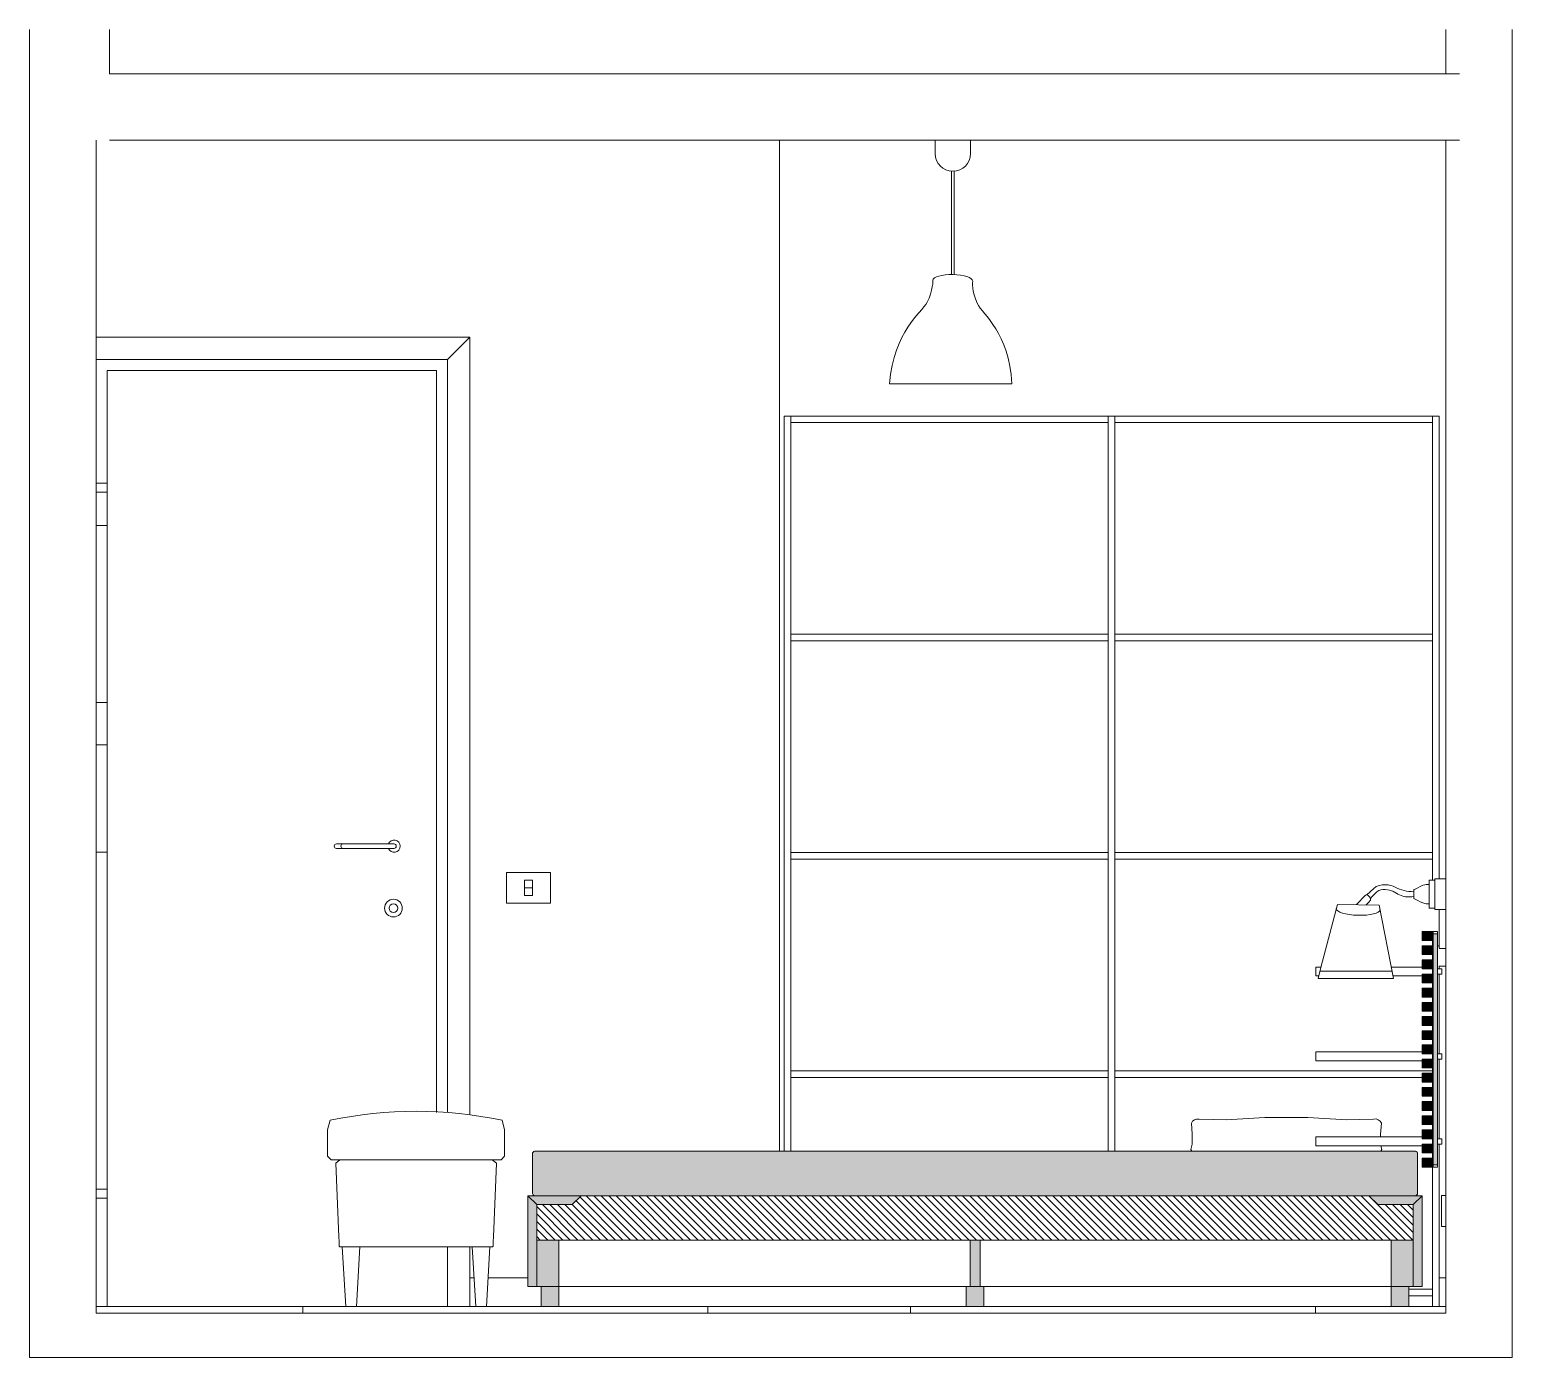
# Model space of a CAD drawing. Header units: centimetres. Extents: x -16179 to 12840, y -10704 to 3856.
# Drawn here: x -2297.95 to -2264.45, y -5267.07 to -5237.07 of the extents above; entities that cross this region are included whole.
import ezdxf

# ---------------------------------------------------------------- set-up
doc = ezdxf.new("R2010")
doc.units = ezdxf.units.CM
doc.header["$MEASUREMENT"] = 0
for name, color, linetype, lineweight in [('0_Num_Penna__175', 175, 'Continuous', 18), ('0_Num_Penna__3', 3, 'Continuous', 18), ('0_Num_Penna__5', 5, 'Continuous', 18), ('0_Num_Penna__7', 7, 'Continuous', 18), ('A-FURN_Num_Penna__3', 3, 'Continuous', 18), ('A-FURN_Num_Penna__8', 8, 'Continuous', 18), ('A-WALL-FULL-EXTR_Num_Penna__5', 5, 'Continuous', 18), ('A-WALL-FULL_Num_Penna__5', 5, 'Continuous', 18), ('particolari_Num_Penna__6', 6, 'Continuous', 18)]:
    doc.layers.add(name, color=color, linetype=linetype, lineweight=lineweight)

msp = doc.modelspace()

# ---------------------------------------------------------------- hatches: boundary and pattern name
at = {"layer": '0_Num_Penna__175', "linetype": 'Continuous', "lineweight": 18}
for points in [[(-2266.495, -5257.45), (-2266.495, -5257.65), (-2266.245, -5257.65), (-2266.245, -5257.45)], [(-2266.245, -5257.97), (-2266.245, -5257.77), (-2266.495, -5257.77), (-2266.495, -5257.97)], [(-2266.145, -5257.5), (-2266.245, -5257.5), (-2266.245, -5262.72), (-2266.145, -5262.72)], [(-2266.245, -5258.09), (-2266.495, -5258.09), (-2266.495, -5258.29), (-2266.245, -5258.29)], [(-2266.245, -5258.61), (-2266.245, -5258.41), (-2266.495, -5258.41), (-2266.495, -5258.61)], [(-2266.245, -5258.93), (-2266.245, -5258.73), (-2266.495, -5258.73), (-2266.495, -5258.93)], [(-2266.495, -5259.25), (-2266.245, -5259.25), (-2266.245, -5259.05), (-2266.495, -5259.05)], [(-2266.495, -5259.57), (-2266.245, -5259.57), (-2266.245, -5259.37), (-2266.495, -5259.37)], [(-2266.495, -5259.89), (-2266.245, -5259.89), (-2266.245, -5259.69), (-2266.495, -5259.69)], [(-2266.495, -5260.01), (-2266.495, -5260.21), (-2266.245, -5260.21), (-2266.245, -5260.01)], [(-2266.495, -5260.33), (-2266.495, -5260.53), (-2266.245, -5260.53), (-2266.245, -5260.33)], [(-2266.245, -5260.85), (-2266.245, -5260.65), (-2266.495, -5260.65), (-2266.495, -5260.85)], [(-2266.495, -5260.97), (-2266.495, -5261.17), (-2266.245, -5261.17), (-2266.245, -5260.97)], [(-2266.495, -5261.29), (-2266.495, -5261.49), (-2266.245, -5261.49), (-2266.245, -5261.29)], [(-2266.245, -5261.81), (-2266.245, -5261.61), (-2266.495, -5261.61), (-2266.495, -5261.81)], [(-2266.495, -5262.13), (-2266.245, -5262.13), (-2266.245, -5261.93), (-2266.495, -5261.93)], [(-2286.545, -5262.414, 0.402406), (-2286.595, -5262.467), (-2286.595, -5263.367, 0.275659), (-2286.545, -5263.42), (-2266.645, -5263.42, 0.275659), (-2266.595, -5263.367), (-2266.595, -5262.466, 0.426121), (-2266.65, -5262.414)], [(-2266.245, -5262.45), (-2266.245, -5262.25), (-2266.495, -5262.25), (-2266.495, -5262.45)], [(-2266.245, -5262.77), (-2266.245, -5262.57), (-2266.495, -5262.57), (-2266.495, -5262.77)], [(-2286.495, -5263.62), (-2286.695, -5263.42), (-2286.695, -5265.47), (-2286.495, -5265.47)], [(-2285.695, -5263.62), (-2285.495, -5263.42), (-2286.695, -5263.42), (-2286.495, -5263.62)], [(-2267.695, -5263.42), (-2267.495, -5263.62), (-2266.695, -5263.62), (-2266.495, -5263.42)], [(-2266.495, -5263.42), (-2266.695, -5263.62), (-2266.695, -5265.47), (-2266.495, -5265.47)], [(-2285.995, -5264.42), (-2286.495, -5264.42), (-2286.495, -5265.47), (-2285.995, -5265.47)], [(-2276.707, -5265.47), (-2276.482, -5265.47), (-2276.482, -5264.42), (-2276.707, -5264.42)], [(-2267.195, -5265.47), (-2266.695, -5265.47), (-2266.695, -5264.42), (-2267.195, -5264.42)], [(-2286.395, -5265.47), (-2286.395, -5265.92), (-2285.995, -5265.92), (-2285.995, -5265.47)], [(-2276.795, -5265.47), (-2276.795, -5265.92), (-2276.395, -5265.92), (-2276.395, -5265.47)], [(-2267.195, -5265.47), (-2267.195, -5265.92), (-2266.795, -5265.92), (-2266.795, -5265.47)]]:
    msp.add_hatch(color=175, dxfattribs=at).paths.add_polyline_path(points)

# ---------------------------------------------------------------- linework, layer by layer
at = {"layer": '0_Num_Penna__175', "color": 175, "linetype": 'Continuous', "lineweight": 18}
for p, q in [((-2284.55, -5264.42), (-2285.525, -5263.446)), ((-2284.38, -5264.42), (-2285.38, -5263.42)), ((-2284.21, -5264.42), (-2285.21, -5263.42)), ((-2284.04, -5264.42), (-2285.04, -5263.42)), ((-2283.87, -5264.42), (-2284.87, -5263.42)), ((-2283.7, -5264.42), (-2284.7, -5263.42)), ((-2283.53, -5264.42), (-2284.53, -5263.42)), ((-2283.36, -5264.42), (-2284.36, -5263.42)), ((-2283.19, -5264.42), (-2284.19, -5263.42)), ((-2283.02, -5264.42), (-2284.02, -5263.42)), ((-2282.85, -5264.42), (-2283.85, -5263.42)), ((-2282.68, -5264.42), (-2283.68, -5263.42)), ((-2282.51, -5264.42), (-2283.51, -5263.42)), ((-2282.34, -5264.42), (-2283.34, -5263.42)), ((-2282.17, -5264.42), (-2283.17, -5263.42)), ((-2282, -5264.42), (-2283, -5263.42)), ((-2281.83, -5264.42), (-2282.83, -5263.42)), ((-2281.66, -5264.42), (-2282.66, -5263.42)), ((-2281.49, -5264.42), (-2282.49, -5263.42)), ((-2281.32, -5264.42), (-2282.32, -5263.42)), ((-2281.15, -5264.42), (-2282.15, -5263.42)), ((-2280.98, -5264.42), (-2281.98, -5263.42)), ((-2280.81, -5264.42), (-2281.81, -5263.42)), ((-2280.64, -5264.42), (-2281.64, -5263.42)), ((-2280.47, -5264.42), (-2281.47, -5263.42)), ((-2280.3, -5264.42), (-2281.3, -5263.42)), ((-2280.13, -5264.42), (-2281.13, -5263.42)), ((-2279.96, -5264.42), (-2280.96, -5263.42)), ((-2279.79, -5264.42), (-2280.79, -5263.42)), ((-2279.62, -5264.42), (-2280.62, -5263.42)), ((-2279.45, -5264.42), (-2280.45, -5263.42)), ((-2279.28, -5264.42), (-2280.28, -5263.42)), ((-2279.11, -5264.42), (-2280.11, -5263.42)), ((-2278.94, -5264.42), (-2279.94, -5263.42)), ((-2278.77, -5264.42), (-2279.77, -5263.42)), ((-2278.6, -5264.42), (-2279.6, -5263.42)), ((-2278.43, -5264.42), (-2279.43, -5263.42)), ((-2278.26, -5264.42), (-2279.26, -5263.42)), ((-2278.09, -5264.42), (-2279.09, -5263.42)), ((-2277.92, -5264.42), (-2278.92, -5263.42)), ((-2277.75, -5264.42), (-2278.75, -5263.42)), ((-2277.58, -5264.42), (-2278.58, -5263.42)), ((-2277.41, -5264.42), (-2278.41, -5263.42)), ((-2277.24, -5264.42), (-2278.24, -5263.42)), ((-2277.07, -5264.42), (-2278.07, -5263.42)), ((-2276.9, -5264.42), (-2277.9, -5263.42)), ((-2276.73, -5264.42), (-2277.73, -5263.42)), ((-2276.56, -5264.42), (-2277.56, -5263.42)), ((-2276.39, -5264.42), (-2277.39, -5263.42)), ((-2276.22, -5264.42), (-2277.22, -5263.42)), ((-2276.05, -5264.42), (-2277.05, -5263.42)), ((-2275.88, -5264.42), (-2276.88, -5263.42)), ((-2275.71, -5264.42), (-2276.71, -5263.42)), ((-2275.54, -5264.42), (-2276.54, -5263.42)), ((-2275.37, -5264.42), (-2276.37, -5263.42)), ((-2275.2, -5264.42), (-2276.2, -5263.42)), ((-2275.03, -5264.42), (-2276.03, -5263.42)), ((-2274.86, -5264.42), (-2275.86, -5263.42)), ((-2274.69, -5264.42), (-2275.69, -5263.42)), ((-2274.52, -5264.42), (-2275.52, -5263.42)), ((-2274.35, -5264.42), (-2275.35, -5263.42)), ((-2274.18, -5264.42), (-2275.18, -5263.42)), ((-2274.01, -5264.42), (-2275.01, -5263.42)), ((-2273.84, -5264.42), (-2274.84, -5263.42)), ((-2273.67, -5264.42), (-2274.67, -5263.42)), ((-2273.5, -5264.42), (-2274.5, -5263.42)), ((-2273.33, -5264.42), (-2274.33, -5263.42)), ((-2273.16, -5264.42), (-2274.16, -5263.42)), ((-2272.99, -5264.42), (-2273.99, -5263.42)), ((-2272.82, -5264.42), (-2273.82, -5263.42)), ((-2272.65, -5264.42), (-2273.65, -5263.42)), ((-2272.48, -5264.42), (-2273.48, -5263.42)), ((-2272.31, -5264.42), (-2273.31, -5263.42)), ((-2272.14, -5264.42), (-2273.14, -5263.42)), ((-2271.97, -5264.42), (-2272.97, -5263.42)), ((-2271.8, -5264.42), (-2272.8, -5263.42)), ((-2271.63, -5264.42), (-2272.63, -5263.42)), ((-2271.46, -5264.42), (-2272.46, -5263.42)), ((-2271.29, -5264.42), (-2272.29, -5263.42)), ((-2271.12, -5264.42), (-2272.12, -5263.42)), ((-2270.95, -5264.42), (-2271.95, -5263.42)), ((-2270.78, -5264.42), (-2271.78, -5263.42)), ((-2270.61, -5264.42), (-2271.61, -5263.42)), ((-2270.44, -5264.42), (-2271.44, -5263.42)), ((-2270.27, -5264.42), (-2271.27, -5263.42)), ((-2270.1, -5264.42), (-2271.1, -5263.42)), ((-2269.93, -5264.42), (-2270.93, -5263.42)), ((-2269.76, -5264.42), (-2270.76, -5263.42)), ((-2269.59, -5264.42), (-2270.59, -5263.42)), ((-2269.42, -5264.42), (-2270.42, -5263.42)), ((-2269.25, -5264.42), (-2270.25, -5263.42)), ((-2269.08, -5264.42), (-2270.08, -5263.42)), ((-2268.91, -5264.42), (-2269.91, -5263.42)), ((-2268.74, -5264.42), (-2269.74, -5263.42)), ((-2268.57, -5264.42), (-2269.57, -5263.42)), ((-2268.4, -5264.42), (-2269.4, -5263.42)), ((-2268.23, -5264.42), (-2269.23, -5263.42)), ((-2268.06, -5264.42), (-2269.06, -5263.42)), ((-2267.89, -5264.42), (-2268.89, -5263.42)), ((-2267.72, -5264.42), (-2268.72, -5263.42)), ((-2267.55, -5264.42), (-2268.55, -5263.42)), ((-2267.38, -5264.42), (-2268.38, -5263.42)), ((-2267.21, -5264.42), (-2268.21, -5263.42)), ((-2267.04, -5264.42), (-2268.04, -5263.42)), ((-2266.87, -5264.42), (-2267.87, -5263.42)), ((-2266.7, -5264.42), (-2267.7, -5263.42)), ((-2285.74, -5264.42), (-2286.499, -5263.661)), ((-2285.91, -5264.42), (-2286.499, -5263.831)), ((-2285.57, -5264.42), (-2286.37, -5263.62)), ((-2285.4, -5264.42), (-2286.2, -5263.62)), ((-2285.23, -5264.42), (-2286.03, -5263.62)), ((-2285.06, -5264.42), (-2285.86, -5263.62)), ((-2284.89, -5264.42), (-2285.695, -5263.616)), ((-2284.72, -5264.42), (-2285.61, -5263.531)), ((-2266.699, -5264.251), (-2267.33, -5263.62)), ((-2266.699, -5264.081), (-2267.16, -5263.62)), ((-2266.699, -5263.911), (-2266.99, -5263.62)), ((-2266.699, -5263.741), (-2266.82, -5263.62)), ((-2286.08, -5264.42), (-2286.499, -5264.001)), ((-2286.25, -5264.42), (-2286.499, -5264.171)), ((-2286.42, -5264.42), (-2286.499, -5264.341))]:
    msp.add_line(p, q, dxfattribs=at)
at = {"layer": '0_Num_Penna__3', "color": 3, "linetype": 'Continuous', "lineweight": 18}
for p, q in [((-2288.01, -5265.27), (-2287.913, -5265.27)), ((-2287.596, -5265.27), (-2286.695, -5265.27)), ((-2266.11, -5265.27), (-2265.955, -5265.27)), ((-2296.455, -5265.92), (-2265.955, -5265.92))]:
    msp.add_line(p, q, dxfattribs=at)
at = {"layer": '0_Num_Penna__5', "color": 5, "linetype": 'Continuous', "lineweight": 18}
for p, q in [((-2297.955, -5267.07), (-2297.955, -5237.07)), ((-2265.955, -5238.07), (-2265.955, -5237.07)), ((-2296.455, -5267.07), (-2297.955, -5267.07)), ((-2296.455, -5267.07), (-2265.955, -5267.07)), ((-2265.955, -5267.07), (-2264.455, -5267.07))]:
    msp.add_line(p, q, dxfattribs=at)
at = {"layer": '0_Num_Penna__7', "color": 7, "linetype": 'Continuous', "lineweight": 18}
msp.add_line((-2281.01, -5239.57), (-2281.01, -5262.414), dxfattribs=at)
at = {"layer": 'A-FURN_Num_Penna__3', "color": 3, "linetype": 'Continuous', "lineweight": 18}
for p, q in [((-2288.01, -5244.02), (-2296.455, -5244.02)), ((-2288.01, -5261.588), (-2288.01, -5244.02)), ((-2296.455, -5244.52), (-2288.51, -5244.52)), ((-2288.51, -5244.52), (-2288.51, -5261.537)), ((-2296.205, -5250.22), (-2296.205, -5249.97)), ((-2296.205, -5253.97), (-2296.205, -5253.72)), ((-2288.51, -5265.92), (-2288.51, -5264.569)), ((-2288.01, -5265.92), (-2288.01, -5264.569))]:
    msp.add_line(p, q, dxfattribs=at)
at = {"layer": 'A-FURN_Num_Penna__3', "color": 3, "linetype": 'Continuous', "lineweight": 18, "flags": 128}
for points in [[(-2296.205, -5249.97), (-2296.205, -5244.77), (-2288.76, -5244.77), (-2288.76, -5261.537)], [(-2296.205, -5253.72), (-2296.205, -5250.22)], [(-2296.205, -5265.92), (-2296.205, -5253.97)]]:
    msp.add_lwpolyline(points, dxfattribs=at)
at = {"layer": 'A-FURN_Num_Penna__8', "color": 8, "linetype": 'Continuous', "lineweight": 18}
for p, q in [((-2277.495, -5239.57), (-2277.495, -5239.87)), ((-2276.695, -5239.57), (-2276.695, -5239.87)), ((-2277.124, -5242.601), (-2277.124, -5240.269)), ((-2277.066, -5242.602), (-2277.066, -5240.269)), ((-2288.51, -5244.52), (-2288.01, -5244.02)), ((-2278.526, -5245.075), (-2275.763, -5245.075)), ((-2280.91, -5245.8), (-2280.91, -5262.414)), ((-2280.91, -5245.8), (-2273.435, -5245.8)), ((-2280.76, -5250.643), (-2280.76, -5245.8)), ((-2280.76, -5245.95), (-2273.585, -5245.95)), ((-2273.585, -5245.8), (-2273.585, -5262.414)), ((-2273.435, -5262.414), (-2273.435, -5245.8)), ((-2273.435, -5262.414), (-2273.435, -5245.8)), ((-2266.11, -5245.8), (-2273.435, -5245.8)), ((-2266.26, -5245.95), (-2273.435, -5245.95)), ((-2266.26, -5250.643), (-2266.26, -5245.8)), ((-2266.11, -5245.8), (-2266.11, -5256.255)), ((-2296.205, -5247.32), (-2296.455, -5247.32)), ((-2296.205, -5247.52), (-2296.455, -5247.52)), ((-2296.205, -5248.276), (-2296.455, -5248.276)), ((-2296.455, -5248.276), (-2296.205, -5248.276)), ((-2280.76, -5255.485), (-2280.76, -5250.643)), ((-2280.76, -5250.732), (-2273.585, -5250.732)), ((-2266.26, -5250.732), (-2273.435, -5250.732)), ((-2266.26, -5255.485), (-2266.26, -5250.643)), ((-2273.585, -5250.882), (-2280.76, -5250.882)), ((-2273.435, -5250.882), (-2266.26, -5250.882)), ((-2296.205, -5252.276), (-2296.455, -5252.276)), ((-2296.455, -5252.276), (-2296.205, -5252.276)), ((-2296.455, -5253.232), (-2296.205, -5253.232)), ((-2296.205, -5255.652), (-2296.455, -5255.652)), ((-2280.76, -5260.328), (-2280.76, -5255.485)), ((-2273.585, -5255.664), (-2280.76, -5255.664)), ((-2280.76, -5255.814), (-2273.585, -5255.814)), ((-2273.435, -5255.664), (-2266.26, -5255.664)), ((-2266.26, -5255.814), (-2273.435, -5255.814)), ((-2266.26, -5256.285), (-2266.26, -5255.485)), ((-2286.771, -5256.461), (-2286.596, -5256.461)), ((-2266.388, -5256.385), (-2266.333, -5256.385)), ((-2266.333, -5256.285), (-2266.206, -5256.285)), ((-2266.333, -5256.82), (-2266.333, -5256.285)), ((-2266.206, -5256.285), (-2266.206, -5256.255)), ((-2266.206, -5256.255), (-2265.955, -5256.255)), ((-2266.206, -5256.285), (-2266.206, -5256.255)), ((-2266.206, -5256.285), (-2266.206, -5256.95)), ((-2267.619, -5256.654), (-2267.664, -5256.707)), ((-2266.677, -5256.549), (-2266.687, -5256.549)), ((-2266.677, -5256.703), (-2266.677, -5256.502)), ((-2268.405, -5256.834), (-2267.465, -5256.85)), ((-2266.388, -5256.82), (-2266.333, -5256.82)), ((-2266.333, -5256.82), (-2266.333, -5256.92)), ((-2266.206, -5256.92), (-2266.333, -5256.92)), ((-2266.206, -5256.92), (-2266.206, -5256.95)), ((-2266.206, -5256.95), (-2265.955, -5256.95)), ((-2266.11, -5256.95), (-2266.11, -5257.77)), ((-2266.245, -5257.45), (-2266.145, -5257.45)), ((-2266.145, -5262.77), (-2266.145, -5257.45)), ((-2266.26, -5257.77), (-2266.26, -5257.65)), ((-2266.245, -5257.5), (-2266.145, -5257.5)), ((-2266.245, -5257.77), (-2266.245, -5257.65)), ((-2266.145, -5257.77), (-2266.105, -5257.77)), ((-2266.105, -5257.79), (-2266.105, -5257.77)), ((-2266.105, -5257.79), (-2266.105, -5257.82)), ((-2266.26, -5258.09), (-2266.26, -5257.97)), ((-2266.245, -5258.09), (-2266.245, -5257.97)), ((-2266.095, -5257.83), (-2266.075, -5257.83)), ((-2266.075, -5257.83), (-2266.055, -5257.83)), ((-2265.955, -5257.83), (-2266.055, -5257.83)), ((-2268.775, -5258.25), (-2268.895, -5258.25)), ((-2268.895, -5258.25), (-2268.895, -5258.45)), ((-2268.895, -5258.45), (-2268.829, -5258.45)), ((-2268.778, -5258.261), (-2268.845, -5258.508)), ((-2268.8, -5258.344), (-2267.171, -5258.344)), ((-2266.495, -5258.25), (-2267.189, -5258.25)), ((-2267.15, -5258.45), (-2266.495, -5258.45)), ((-2266.26, -5258.41), (-2266.26, -5258.29)), ((-2266.245, -5258.41), (-2266.245, -5258.29)), ((-2266.145, -5258.29), (-2266.045, -5258.29)), ((-2266.045, -5258.41), (-2266.145, -5258.41)), ((-2266.11, -5258.41), (-2266.11, -5260.21)), ((-2266.105, -5258.27), (-2266.105, -5258.24)), ((-2266.105, -5258.29), (-2266.105, -5258.27)), ((-2266.095, -5258.23), (-2266.075, -5258.23)), ((-2265.975, -5258.23), (-2266.075, -5258.23)), ((-2266.045, -5258.29), (-2266.045, -5258.41)), ((-2265.975, -5258.23), (-2265.955, -5258.23)), ((-2268.845, -5258.508), (-2267.139, -5258.508)), ((-2266.26, -5258.73), (-2266.26, -5258.61)), ((-2266.245, -5258.73), (-2266.245, -5258.61)), ((-2266.26, -5259.05), (-2266.26, -5258.93)), ((-2266.245, -5258.93), (-2266.245, -5259.05)), ((-2266.26, -5259.37), (-2266.26, -5259.25)), ((-2266.245, -5259.37), (-2266.245, -5259.25)), ((-2266.26, -5259.69), (-2266.26, -5259.57)), ((-2266.245, -5259.69), (-2266.245, -5259.57)), ((-2266.26, -5260.01), (-2266.26, -5259.89)), ((-2266.245, -5260.01), (-2266.245, -5259.89)), ((-2280.76, -5262.414), (-2280.76, -5260.328)), ((-2266.495, -5260.17), (-2268.895, -5260.17)), ((-2268.895, -5260.17), (-2268.895, -5260.37)), ((-2268.895, -5260.37), (-2266.495, -5260.37)), ((-2266.26, -5260.328), (-2266.26, -5260.21)), ((-2266.26, -5260.33), (-2266.26, -5260.328)), ((-2266.245, -5260.33), (-2266.245, -5260.21)), ((-2266.145, -5260.21), (-2266.045, -5260.21)), ((-2266.045, -5260.33), (-2266.145, -5260.33)), ((-2266.11, -5260.33), (-2266.11, -5262.13)), ((-2266.045, -5260.21), (-2266.045, -5260.33)), ((-2280.76, -5260.596), (-2273.585, -5260.596)), ((-2280.76, -5260.746), (-2273.585, -5260.746)), ((-2266.26, -5260.596), (-2273.435, -5260.596)), ((-2266.495, -5260.746), (-2273.435, -5260.746)), ((-2266.26, -5260.65), (-2266.26, -5260.53)), ((-2266.245, -5260.65), (-2266.245, -5260.53)), ((-2266.26, -5260.97), (-2266.26, -5260.85)), ((-2266.26, -5261.29), (-2266.26, -5261.17)), ((-2266.245, -5260.97), (-2266.245, -5260.85)), ((-2266.245, -5261.29), (-2266.245, -5261.17)), ((-2266.26, -5261.61), (-2266.26, -5261.49)), ((-2266.245, -5261.61), (-2266.245, -5261.49)), ((-2291.223, -5261.926), (-2291.167, -5261.713)), ((-2287.223, -5261.926), (-2287.28, -5261.713)), ((-2271.707, -5261.781), (-2271.686, -5262.024)), ((-2271.206, -5261.697), (-2271.533, -5261.685)), ((-2271.206, -5261.697), (-2270.924, -5261.704)), ((-2270.924, -5261.704), (-2270.049, -5261.647)), ((-2270.049, -5261.647), (-2269.561, -5261.647)), ((-2269.072, -5261.647), (-2269.561, -5261.647)), ((-2268.197, -5261.704), (-2269.072, -5261.647)), ((-2267.916, -5261.697), (-2268.197, -5261.704)), ((-2267.916, -5261.697), (-2267.589, -5261.685)), ((-2267.414, -5261.781), (-2267.435, -5262.024)), ((-2266.26, -5261.93), (-2266.26, -5261.81)), ((-2266.245, -5261.93), (-2266.245, -5261.81)), ((-2291.223, -5261.926), (-2291.223, -5262.526)), ((-2287.223, -5261.926), (-2287.223, -5262.526)), ((-2271.686, -5262.024), (-2271.686, -5262.255)), ((-2266.495, -5262.09), (-2268.895, -5262.09)), ((-2268.895, -5262.09), (-2268.895, -5262.29)), ((-2267.435, -5262.024), (-2267.435, -5262.09)), ((-2266.26, -5262.25), (-2266.26, -5262.13)), ((-2266.245, -5262.25), (-2266.245, -5262.13)), ((-2266.145, -5262.13), (-2266.045, -5262.13)), ((-2266.045, -5262.13), (-2266.045, -5262.25)), ((-2286.595, -5262.617), (-2286.595, -5262.467)), ((-2286.392, -5262.414), (-2286.545, -5262.414)), ((-2276.595, -5262.414), (-2286.392, -5262.414)), ((-2276.595, -5262.414), (-2266.798, -5262.414)), ((-2271.686, -5262.255), (-2271.718, -5262.371)), ((-2271.718, -5262.371), (-2271.694, -5262.414)), ((-2268.895, -5262.29), (-2266.495, -5262.29)), ((-2267.404, -5262.371), (-2267.428, -5262.414)), ((-2267.426, -5262.29), (-2267.404, -5262.371)), ((-2266.798, -5262.414), (-2266.645, -5262.414)), ((-2266.595, -5262.617), (-2266.595, -5262.467)), ((-2266.26, -5262.57), (-2266.26, -5262.45)), ((-2266.245, -5262.57), (-2266.245, -5262.45)), ((-2266.045, -5262.25), (-2266.145, -5262.25)), ((-2266.11, -5262.25), (-2266.11, -5265.92)), ((-2291.223, -5262.526), (-2291.145, -5262.609)), ((-2290.945, -5262.609), (-2291.145, -5262.609)), ((-2291.039, -5262.68), (-2290.945, -5262.609)), ((-2291.039, -5262.68), (-2290.97, -5264.344)), ((-2290.945, -5262.609), (-2287.501, -5262.609)), ((-2287.501, -5262.609), (-2287.301, -5262.609)), ((-2287.407, -5262.68), (-2287.501, -5262.609)), ((-2287.407, -5262.68), (-2287.476, -5264.344)), ((-2287.301, -5262.609), (-2287.223, -5262.526)), ((-2286.595, -5263.217), (-2286.595, -5262.617)), ((-2266.595, -5263.217), (-2266.595, -5262.617)), ((-2266.495, -5262.57), (-2266.495, -5262.77)), ((-2266.245, -5262.57), (-2266.495, -5262.57)), ((-2266.495, -5262.77), (-2266.245, -5262.77)), ((-2266.26, -5265.92), (-2266.26, -5262.77)), ((-2266.245, -5262.77), (-2266.245, -5262.57)), ((-2266.245, -5262.72), (-2266.145, -5262.72)), ((-2266.245, -5262.77), (-2266.145, -5262.77)), ((-2296.205, -5263.27), (-2296.455, -5263.27)), ((-2296.205, -5263.27), (-2296.455, -5263.27)), ((-2296.205, -5263.47), (-2296.455, -5263.47)), ((-2286.695, -5265.47), (-2286.695, -5263.42)), ((-2286.495, -5263.62), (-2286.695, -5263.42)), ((-2286.695, -5263.42), (-2266.495, -5263.42)), ((-2286.595, -5263.217), (-2286.595, -5263.367)), ((-2285.695, -5263.62), (-2285.495, -5263.42)), ((-2267.495, -5263.62), (-2267.695, -5263.42)), ((-2266.495, -5263.42), (-2266.695, -5263.62)), ((-2266.595, -5263.217), (-2266.595, -5263.367)), ((-2266.495, -5263.42), (-2266.495, -5265.47)), ((-2266.055, -5264.112), (-2266.055, -5263.412)), ((-2266.055, -5263.412), (-2265.955, -5263.412)), ((-2286.495, -5265.27), (-2286.495, -5263.62)), ((-2286.495, -5263.62), (-2285.695, -5263.62)), ((-2267.495, -5263.62), (-2266.695, -5263.62)), ((-2266.695, -5263.62), (-2266.695, -5265.47)), ((-2266.055, -5264.112), (-2265.955, -5264.112)), ((-2290.97, -5264.344), (-2290.965, -5264.453)), ((-2290.965, -5264.453), (-2290.963, -5264.509)), ((-2290.963, -5264.509), (-2290.961, -5264.556)), ((-2287.483, -5264.509), (-2287.485, -5264.556)), ((-2287.481, -5264.453), (-2287.483, -5264.509)), ((-2287.476, -5264.344), (-2287.481, -5264.453)), ((-2266.695, -5264.42), (-2286.495, -5264.42)), ((-2285.995, -5264.42), (-2285.995, -5265.47)), ((-2276.707, -5265.47), (-2276.707, -5264.42)), ((-2276.482, -5264.42), (-2276.482, -5265.47)), ((-2267.195, -5264.42), (-2267.195, -5265.47)), ((-2290.961, -5264.556), (-2290.948, -5264.57)), ((-2290.948, -5264.57), (-2287.498, -5264.57)), ((-2290.812, -5265.92), (-2290.892, -5264.57)), ((-2290.572, -5265.92), (-2290.492, -5264.57)), ((-2287.875, -5265.92), (-2287.955, -5264.57)), ((-2287.635, -5265.92), (-2287.555, -5264.57)), ((-2287.498, -5264.57), (-2287.485, -5264.556)), ((-2286.395, -5265.47), (-2286.695, -5265.47)), ((-2286.495, -5265.27), (-2286.495, -5265.47)), ((-2286.395, -5265.92), (-2286.395, -5265.47)), ((-2266.795, -5265.47), (-2286.395, -5265.47)), ((-2285.995, -5265.92), (-2285.995, -5265.47)), ((-2276.795, -5265.92), (-2276.795, -5265.47)), ((-2276.395, -5265.47), (-2276.395, -5265.92)), ((-2267.195, -5265.92), (-2267.195, -5265.47)), ((-2266.795, -5265.47), (-2266.795, -5265.92)), ((-2266.495, -5265.47), (-2266.795, -5265.47)), ((-2266.26, -5265.529), (-2266.795, -5265.529)), ((-2266.26, -5265.679), (-2266.795, -5265.679))]:
    msp.add_line(p, q, dxfattribs=at)
at = {"layer": 'A-FURN_Num_Penna__8', "color": 8, "linetype": 'Continuous', "lineweight": 18, "flags": 128}
msp.add_lwpolyline([(-2291.022, -5255.47, 1), (-2291.022, -5255.57), (-2289.722, -5255.57, 1), (-2289.722, -5255.47)], format="xyb", close=True, dxfattribs=at)
for points in [[(-2286.183, -5256.811), (-2286.183, -5256.111), (-2287.183, -5256.111), (-2287.183, -5256.811)], [(-2286.771, -5256.636), (-2286.596, -5256.636), (-2286.596, -5256.286), (-2286.771, -5256.286)], [(-2266.245, -5257.65), (-2266.245, -5257.45), (-2266.495, -5257.45), (-2266.495, -5257.65)], [(-2266.245, -5257.97), (-2266.245, -5257.77), (-2266.495, -5257.77), (-2266.495, -5257.97)], [(-2266.245, -5258.29), (-2266.245, -5258.09), (-2266.495, -5258.09), (-2266.495, -5258.29)], [(-2266.245, -5258.61), (-2266.245, -5258.41), (-2266.495, -5258.41), (-2266.495, -5258.61)], [(-2266.245, -5258.93), (-2266.245, -5258.73), (-2266.495, -5258.73), (-2266.495, -5258.93)], [(-2266.245, -5259.25), (-2266.245, -5259.05), (-2266.495, -5259.05), (-2266.495, -5259.25)], [(-2266.245, -5259.57), (-2266.245, -5259.37), (-2266.495, -5259.37), (-2266.495, -5259.57)], [(-2266.245, -5259.89), (-2266.245, -5259.69), (-2266.495, -5259.69), (-2266.495, -5259.89)], [(-2266.245, -5260.21), (-2266.245, -5260.01), (-2266.495, -5260.01), (-2266.495, -5260.21)], [(-2266.245, -5260.53), (-2266.245, -5260.33), (-2266.495, -5260.33), (-2266.495, -5260.53)], [(-2266.245, -5260.85), (-2266.245, -5260.65), (-2266.495, -5260.65), (-2266.495, -5260.85)], [(-2266.245, -5261.17), (-2266.245, -5260.97), (-2266.495, -5260.97), (-2266.495, -5261.17)], [(-2266.245, -5261.49), (-2266.245, -5261.29), (-2266.495, -5261.29), (-2266.495, -5261.49)], [(-2266.245, -5261.81), (-2266.245, -5261.61), (-2266.495, -5261.61), (-2266.495, -5261.81)], [(-2266.245, -5262.13), (-2266.245, -5261.93), (-2266.495, -5261.93), (-2266.495, -5262.13)], [(-2266.245, -5262.45), (-2266.245, -5262.25), (-2266.495, -5262.25), (-2266.495, -5262.45)]]:
    msp.add_lwpolyline(points, close=True, dxfattribs=at)
at = {"layer": 'A-FURN_Num_Penna__8', "color": 8, "linetype": 'Continuous', "lineweight": 18}
for radius in [0.2, 0.1]:
    msp.add_circle((-2289.735, -5256.92), radius, dxfattribs=at)
for centre, radius, start, end in [((-2277.095, -5239.87), 0.4, 180, 0), ((-2290.872, -5255.52), 0.05, 90, 270), ((-2289.722, -5255.52), 0.138, 201.3169, 158.6831), ((-2266.093, -5257.818), 0.0117, 187.7844, 262.2156), ((-2266.093, -5258.242), 0.0117, 97.7844, 172.2156), ((-2289.223, -5270.887), 9.377, 78.0378, 101.9622), ((-2271.561, -5261.841), 0.158, 79.7034, 157.8768), ((-2267.556, -5261.833), 0.151, 20.0156, 102.4043), ((-2286.542, -5262.467), 0.0526, 92.8162, 180.4967), ((-2266.647, -5262.467), 0.0526, 359.5033, 87.1838), ((-2286.525, -5263.352), 0.0711, 192.5208, 254.1662), ((-2266.664, -5263.352), 0.0711, 285.8338, 347.4792)]:
    msp.add_arc(centre, radius, start, end, dxfattribs=at)
for points in [[(-2277.547, -5242.734), (-2277.547, -5242.734), (-2277.539, -5242.971), (-2277.677, -5243.23)], [(-2277.547, -5242.734), (-2277.546, -5242.658), (-2277.343, -5242.6), (-2277.094, -5242.605)], [(-2277.094, -5242.605), (-2276.846, -5242.609), (-2276.646, -5242.675), (-2276.647, -5242.752)], [(-2276.647, -5242.752), (-2276.647, -5242.752), (-2276.675, -5242.988), (-2276.546, -5243.252)], [(-2277.677, -5243.23), (-2277.821, -5243.499), (-2278.422, -5243.853), (-2278.527, -5245.076)], [(-2276.546, -5243.252), (-2276.412, -5243.527), (-2275.821, -5243.903), (-2275.763, -5245.075)], [(-2267.739, -5256.62), (-2267.739, -5256.62), (-2267.587, -5256.475), (-2267.587, -5256.475)], [(-2267.587, -5256.475), (-2267.444, -5256.338), (-2267.199, -5256.396), (-2267.103, -5256.445)], [(-2267.103, -5256.445), (-2266.976, -5256.51), (-2266.83, -5256.549), (-2266.687, -5256.549)], [(-2267.771, -5256.625), (-2267.771, -5256.625), (-2267.978, -5256.841), (-2267.978, -5256.841)], [(-2267.686, -5256.655), (-2267.716, -5256.622), (-2267.754, -5256.609), (-2267.771, -5256.625)], [(-2267.757, -5256.845), (-2267.708, -5256.793), (-2267.661, -5256.742), (-2267.661, -5256.742)], [(-2267.686, -5256.655), (-2267.665, -5256.677), (-2267.663, -5256.709), (-2267.661, -5256.742)], [(-2268.405, -5256.834), (-2268.405, -5256.834), (-2268.778, -5258.261), (-2268.778, -5258.261)], [(-2267.139, -5258.508), (-2267.139, -5258.508), (-2267.465, -5256.85), (-2267.465, -5256.85)]]:
    msp.add_open_spline(points, degree=3, dxfattribs=at)
for points, knots in [([(-2266.677, -5256.657), (-2266.728, -5256.664), (-2266.86, -5256.677), (-2266.931, -5256.652), (-2266.983, -5256.634), (-2267.027, -5256.609), (-2267.073, -5256.583), (-2267.098, -5256.569), (-2267.123, -5256.555), (-2267.152, -5256.54), (-2267.231, -5256.5), (-2267.418, -5256.462), (-2267.513, -5256.553), (-2267.513, -5256.553), (-2267.619, -5256.654), (-2267.619, -5256.654)], [0, 0, 0, 0, 1, 1, 1, 2, 2, 2, 3, 3, 3, 4, 4, 4, 5, 5, 5, 5]), ([(-2266.388, -5256.385), (-2266.388, -5256.385), (-2266.459, -5256.384), (-2266.537, -5256.429), (-2266.616, -5256.475), (-2266.677, -5256.502), (-2266.677, -5256.502)], [0, 0, 0, 0, 1, 1, 1, 2, 2, 2, 2]), ([(-2266.388, -5256.82), (-2266.388, -5256.82), (-2266.459, -5256.821), (-2266.537, -5256.775), (-2266.616, -5256.73), (-2266.677, -5256.703), (-2266.677, -5256.703)], [0, 0, 0, 0, 1, 1, 1, 2, 2, 2, 2]), ([(-2268.435, -5256.931), (-2268.437, -5257.005), (-2268.218, -5257.072), (-2267.946, -5257.081), (-2267.673, -5257.089), (-2267.45, -5257.036), (-2267.448, -5256.961)], [0, 0, 0, 0, 1, 1, 1, 2, 2, 2, 2])]:
    msp.add_open_spline(points, degree=3, knots=knots, dxfattribs=at)
at = {"layer": 'A-WALL-FULL-EXTR_Num_Penna__5', "color": 5, "linetype": 'Continuous', "lineweight": 18}
for p, q in [((-2296.152, -5238.07), (-2265.652, -5238.07)), ((-2296.152, -5239.57), (-2265.652, -5239.57)), ((-2296.455, -5266.07), (-2265.955, -5266.07))]:
    msp.add_line(p, q, dxfattribs=at)
at = {"layer": 'A-WALL-FULL_Num_Penna__5', "color": 5, "linetype": 'Continuous', "lineweight": 18}
for p, q in [((-2296.152, -5238.07), (-2296.152, -5237.07)), ((-2264.455, -5267.07), (-2264.455, -5237.07)), ((-2296.455, -5266.07), (-2296.455, -5239.57)), ((-2265.955, -5266.07), (-2265.955, -5239.57))]:
    msp.add_line(p, q, dxfattribs=at)
at = {"layer": 'particolari_Num_Penna__6', "color": 6, "linetype": 'Continuous', "lineweight": 18}
for p, q in [((-2291.78, -5265.92), (-2291.78, -5266.07)), ((-2282.63, -5266.07), (-2282.63, -5265.92)), ((-2278.055, -5266.07), (-2278.055, -5265.92)), ((-2268.905, -5266.07), (-2268.905, -5265.92))]:
    msp.add_line(p, q, dxfattribs=at)

doc.saveas('drawing.dxf')
